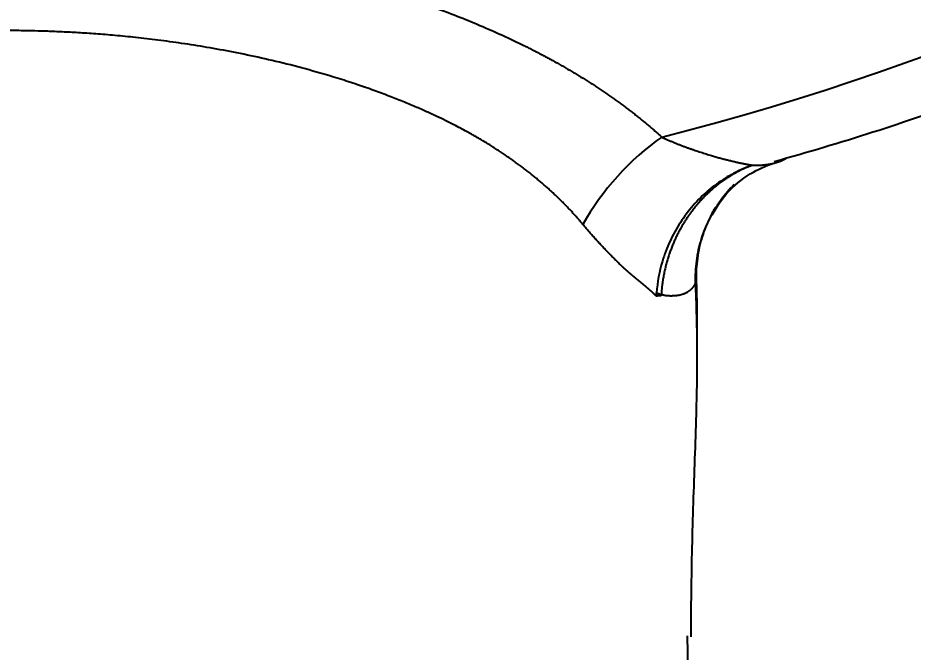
# Model space of a CAD drawing. Header units: millimetres. Extents: x 6110 to 6704, y -2661 to -1821.
# Drawn here: x 6338.106 to 6342.902, y -2183.097 to -2179.701 of the extents above; entities that cross this region are included whole.
import ezdxf

# ---------------------------------------------------------------- set-up
doc = ezdxf.new("R2010")
doc.units = ezdxf.units.MM
doc.header["$LTSCALE"] = 0.1
doc.linetypes.add('HIDDEN2', pattern=[4.7625, 3.175, -1.5875])
doc.layers.add('1', color=4, linetype='HIDDEN2', lineweight=13)
doc.layers.add('DIM', color=3, linetype='Continuous', lineweight=9)
doc.styles.get("Standard").update_dxf_attribs({"font": 'arial.ttf'})
doc.dimstyles.new('ISO-25', dxfattribs={"dimtxt": 2.5, "dimasz": 2.5, "dimexe": 1.25, "dimexo": 0.625, "dimtad": 1, "dimlfac": 5, "dimtxsty": 'Standard', "dimcen": 2.5, "dimadec": 0, "dimazin": 0, "dimtfac": 1, "dimtmove": 0, "dimatfit": 3, "dimfxl": 0, "dimarcsym": 0})

# ---------------------------------------------------------------- blocks, each defined once
blk = doc.blocks.new('*D85')
at = {"layer": 'Defpoints', "color": 0}
for p in [(6324.4599, -2027.3782), (6392.6916, -2027.3782), (6311.704, -2532.5418)]:
    blk.add_point(p, dxfattribs=at)
at = {"layer": 'DIM', "color": 0, "lineweight": -2}
for p, q in [((6325.0849, -2027.3782), (6393.9416, -2027.3782)), ((6392.6916, -2527.5418), (6392.6916, -2032.3782)), ((6312.329, -2532.5418), (6393.9416, -2532.5418))]:
    blk.add_line(p, q, dxfattribs=at)
at = {"layer": 'DIM', "color": 0}
for points in [[(6391.8583, -2032.3782), (6393.5249, -2032.3782), (6392.6916, -2027.3782)], [(6391.8583, -2527.5418), (6393.5249, -2527.5418), (6392.6916, -2532.5418)]]:
    blk.add_solid(points, dxfattribs=at)
at = {"layer": 'DIM', "color": 0, "insert": (6389.0618, -2279.96), "char_height": 5, "attachment_point": 5, "rotation": 90}
blk.add_mtext('2020,7', dxfattribs=at)
blk = doc.blocks.new('*D93')
at = {"layer": 'Defpoints', "color": 0}
for p in [(6325.0849, -2027.3782), (6402.037, -2595.9805), (6423.8203, -2595.9805)]:
    blk.add_point(p, dxfattribs=at)
at = {"layer": 'DIM', "color": 0, "lineweight": -2}
for p, q in [((6325.7099, -2027.3782), (6425.0703, -2027.3782)), ((6423.8203, -2032.3782), (6423.8203, -2590.9805)), ((6402.662, -2595.9805), (6425.0703, -2595.9805))]:
    blk.add_line(p, q, dxfattribs=at)
at = {"layer": 'DIM', "color": 0}
for points in [[(6422.9869, -2032.3782), (6424.6536, -2032.3782), (6423.8203, -2027.3782)], [(6422.9869, -2590.9805), (6424.6536, -2590.9805), (6423.8203, -2595.9805)]]:
    blk.add_solid(points, dxfattribs=at)
at = {"layer": 'DIM', "color": 0, "insert": (6420.1905, -2311.6794), "char_height": 5, "attachment_point": 5, "rotation": 90}
blk.add_mtext('2274,4', dxfattribs=at)

msp = doc.modelspace()

# ---------------------------------------------------------------- hatches: boundary and pattern name
at = {"layer": 'DIM'}
h = msp.add_hatch(dxfattribs=at)
h.set_pattern_fill('ANSI31', color=2)
edge = h.paths.add_edge_path()
edge.add_line((6619.6172, -2595.9805), (6619.6172, -1962.2056))
edge.add_line((6634.6172, -1966.1101), (6619.6172, -1966.1101))
edge.add_line((6634.6172, -2610.9805), (6634.6172, -1966.1101))
edge.add_line((6634.6172, -2610.9805), (6184.4567, -2610.9805))
edge.add_line((6619.6172, -2595.9805), (6184.4567, -2595.9805))
edge.add_line((6184.4567, -2610.9805), (6184.4567, -2595.9805))

# ---------------------------------------------------------------- linework, layer by layer
at = {"layer": '1', "color": 7, "linetype": 'Continuous', "lineweight": -3}
for centre, major_axis, ratio, start_param, end_param in [((6338.0093, -2168.8384), (13.1753, 0), 0.906308, 4.984867, 10.723113), ((6341.6022, -2180.8), (-0.5041, -0.5554), 0.504955, 4.286563, 5.154347)]:
    msp.add_ellipse(centre, major_axis=major_axis, ratio=ratio, start_param=start_param, end_param=end_param, dxfattribs=at)
for points, knots in [([(6342.1579, -2180.4694), (6342.5135, -2180.3711), (6343.2867, -2180.1238), (6344.4384, -2179.6306), (6345.6009, -2179.0042), (6346.6903, -2178.2758), (6347.6959, -2177.4538), (6348.6093, -2176.5462), (6349.4169, -2175.5601), (6350.0231, -2174.6672), (6350.3241, -2174.0922), (6350.4244, -2173.8833)], [0, 0, 0, 0, 0.098503, 0.217993, 0.337456, 0.45688, 0.576251, 0.695554, 0.814775, 0.933902, 1, 1, 1, 1]), ([(6339.6455, -2179.4445), (6339.6829, -2179.453), (6339.782, -2179.4764), (6339.9251, -2179.5138), (6340.0742, -2179.5571), (6340.205, -2179.5986), (6340.3332, -2179.6429), (6340.4587, -2179.69), (6340.5818, -2179.7402), (6340.7022, -2179.7933), (6340.7889, -2179.8347), (6340.8435, -2179.862), (6340.8672, -2179.874), (6340.8907, -2179.8862), (6340.9141, -2179.8984), (6340.9373, -2179.9108), (6340.9604, -2179.9233), (6340.9832, -2179.9359), (6341.006, -2179.9486), (6341.0285, -2179.9614), (6341.0509, -2179.9744), (6341.0731, -2179.9875), (6341.0952, -2180.0006), (6341.1171, -2180.0139), (6341.1388, -2180.0274), (6341.1603, -2180.0409), (6341.1817, -2180.0546), (6341.203, -2180.0684), (6341.224, -2180.0823), (6341.2449, -2180.0964), (6341.2656, -2180.1105), (6341.2861, -2180.1248), (6341.3065, -2180.1393), (6341.3267, -2180.1538), (6341.3467, -2180.1685), (6341.3665, -2180.1833), (6341.3862, -2180.1983), (6341.4057, -2180.2133), (6341.425, -2180.2285), (6341.4441, -2180.2439), (6341.4631, -2180.2594), (6341.4818, -2180.275), (6341.5004, -2180.2907), (6341.5188, -2180.3066), (6341.5371, -2180.3226), (6341.5491, -2180.3334), (6341.5551, -2180.3388)], [0, 0, 0, 0, 0.051341, 0.136615, 0.199305, 0.261503, 0.323305, 0.384808, 0.446108, 0.507303, 0.568491, 0.581049, 0.593583, 0.606095, 0.618586, 0.631056, 0.643506, 0.655938, 0.668351, 0.680747, 0.693127, 0.705491, 0.717841, 0.730176, 0.742499, 0.754811, 0.767111, 0.779401, 0.791682, 0.803954, 0.81622, 0.828479, 0.840733, 0.852982, 0.865228, 0.877472, 0.889714, 0.901956, 0.914198, 0.926443, 0.938689, 0.95094, 0.963195, 0.975456, 0.987724, 1, 1, 1, 1]), ([(6341.1332, -2180.8074), (6341.131, -2180.8049), (6341.1268, -2180.7998), (6341.1203, -2180.7921), (6341.1137, -2180.7845), (6341.1071, -2180.7768), (6341.1004, -2180.7691), (6341.0936, -2180.7615), (6341.0867, -2180.7538), (6341.0797, -2180.7461), (6341.0727, -2180.7384), (6341.0655, -2180.7307), (6341.0583, -2180.723), (6341.051, -2180.7153), (6341.0436, -2180.7076), (6341.0361, -2180.7), (6341.0285, -2180.6923), (6341.0208, -2180.6846), (6341.0131, -2180.6769), (6341.0052, -2180.6692), (6340.9973, -2180.6615), (6340.9893, -2180.6538), (6340.9811, -2180.6461), (6340.9729, -2180.6384), (6340.9646, -2180.6307), (6340.9562, -2180.623), (6340.9477, -2180.6153), (6340.9391, -2180.6076), (6340.9304, -2180.6), (6340.9216, -2180.5923), (6340.9127, -2180.5846), (6340.9037, -2180.577), (6340.8946, -2180.5693), (6340.8854, -2180.5617), (6340.8761, -2180.554), (6340.8667, -2180.5464), (6340.8572, -2180.5388), (6340.8476, -2180.5311), (6340.8379, -2180.5235), (6340.8281, -2180.5159), (6340.8182, -2180.5083), (6340.8082, -2180.5007), (6340.798, -2180.4932), (6340.7878, -2180.4856), (6340.7775, -2180.4781), (6340.7671, -2180.4705), (6340.7565, -2180.463), (6340.7459, -2180.4555), (6340.7351, -2180.448), (6340.7242, -2180.4405), (6340.7133, -2180.433), (6340.7022, -2180.4256), (6340.691, -2180.4181), (6340.6797, -2180.4107), (6340.6683, -2180.4033), (6340.6567, -2180.3959), (6340.6451, -2180.3886), (6340.6334, -2180.3812), (6340.6215, -2180.3739), (6340.6095, -2180.3666), (6340.5974, -2180.3593), (6340.5852, -2180.352), (6340.5729, -2180.3448), (6340.5605, -2180.3376), (6340.5479, -2180.3304), (6340.5353, -2180.3232), (6340.5225, -2180.3161), (6340.5035, -2180.3056), (6340.4764, -2180.291), (6340.4394, -2180.2718), (6340.3968, -2180.2505), (6340.3484, -2180.2273), (6340.2939, -2180.2022), (6340.2331, -2180.1756), (6340.1658, -2180.1475), (6340.0917, -2180.1183), (6340.0107, -2180.0882), (6339.9225, -2180.0574), (6339.827, -2180.0264), (6339.7076, -2179.9906), (6339.568, -2179.9528), (6339.4127, -2179.9157), (6339.2634, -2179.8844), (6339.1208, -2179.8584), (6338.9857, -2179.837), (6338.8582, -2179.8196), (6338.7389, -2179.8057), (6338.6279, -2179.7948), (6338.5253, -2179.7865), (6338.4312, -2179.7803), (6338.3455, -2179.7758), (6338.2683, -2179.7726), (6338.1995, -2179.7705), (6338.1389, -2179.7693), (6338.0865, -2179.7686), (6338.042, -2179.7683), (6337.996, -2179.7683), (6337.9395, -2179.7685), (6337.8632, -2179.7695), (6337.7667, -2179.772), (6337.6498, -2179.7767), (6337.5121, -2179.785), (6337.3537, -2179.798), (6337.1749, -2179.8173), (6336.9766, -2179.8449), (6336.7601, -2179.8827), (6336.5277, -2179.9327), (6336.3225, -2179.9867), (6336.154, -2180.0381), (6336.0301, -2180.08), (6335.9199, -2180.1207), (6335.8227, -2180.1596), (6335.7382, -2180.196), (6335.6655, -2180.2292), (6335.604, -2180.259), (6335.5533, -2180.2849), (6335.5149, -2180.3054), (6335.4855, -2180.3217), (6335.4617, -2180.3352), (6335.4382, -2180.3488), (6335.4152, -2180.3625), (6335.3926, -2180.3763), (6335.3704, -2180.3901), (6335.3487, -2180.404), (6335.3273, -2180.418), (6335.3063, -2180.432), (6335.2857, -2180.4461), (6335.2655, -2180.4603), (6335.2456, -2180.4745), (6335.2262, -2180.4887), (6335.2071, -2180.503), (6335.1884, -2180.5173), (6335.1701, -2180.5317), (6335.1521, -2180.5461), (6335.1345, -2180.5605), (6335.1173, -2180.5749), (6335.1004, -2180.5894), (6335.0838, -2180.6039), (6335.0676, -2180.6184), (6335.0517, -2180.6329), (6335.0362, -2180.6475), (6335.021, -2180.662), (6335.0061, -2180.6766), (6334.9915, -2180.6911), (6334.9773, -2180.7057), (6334.9633, -2180.7202), (6334.9497, -2180.7348), (6334.9364, -2180.7493), (6334.9233, -2180.7639), (6334.9106, -2180.7784), (6334.8981, -2180.7929), (6334.89, -2180.8027), (6334.886, -2180.8075)], [0, 0, 0, 0, 0.001588, 0.003185, 0.00479, 0.006403, 0.008025, 0.009655, 0.011293, 0.012941, 0.014596, 0.016261, 0.017934, 0.019615, 0.021306, 0.023006, 0.024714, 0.026432, 0.028158, 0.029894, 0.031639, 0.033393, 0.035156, 0.036929, 0.038711, 0.040503, 0.042305, 0.044116, 0.045936, 0.047766, 0.049607, 0.051456, 0.053316, 0.055186, 0.057066, 0.058956, 0.060856, 0.062766, 0.064686, 0.066616, 0.068557, 0.070508, 0.07247, 0.074442, 0.076425, 0.078418, 0.080421, 0.082436, 0.084461, 0.086497, 0.088544, 0.090601, 0.09267, 0.094749, 0.09684, 0.098941, 0.101054, 0.103178, 0.105313, 0.107459, 0.109616, 0.111785, 0.113966, 0.116157, 0.118361, 0.120575, 0.122802, 0.125039, 0.130476, 0.136781, 0.14397, 0.152055, 0.161052, 0.170974, 0.181838, 0.193655, 0.20644, 0.220202, 0.234949, 0.250685, 0.27491, 0.298078, 0.320122, 0.340988, 0.360643, 0.379068, 0.396251, 0.412187, 0.426875, 0.440324, 0.452542, 0.463542, 0.473341, 0.481958, 0.489423, 0.495757, 0.500969, 0.509037, 0.519886, 0.533599, 0.550251, 0.569899, 0.59258, 0.618297, 0.647011, 0.678643, 0.713056, 0.750043, 0.77117, 0.790408, 0.807778, 0.823313, 0.837051, 0.849037, 0.859311, 0.867914, 0.874881, 0.879093, 0.883263, 0.887393, 0.891482, 0.895529, 0.899537, 0.903505, 0.907432, 0.91132, 0.91517, 0.91898, 0.922752, 0.926487, 0.930184, 0.933845, 0.937469, 0.941058, 0.944611, 0.948128, 0.951612, 0.955061, 0.958477, 0.961859, 0.965208, 0.968525, 0.97181, 0.975063, 0.978285, 0.981477, 0.984638, 0.987769, 0.99087, 0.993942, 0.996985, 1, 1, 1, 1]), ([(6341.5551, -2180.3388), (6341.5577, -2180.34), (6341.563, -2180.3425), (6341.5709, -2180.3461), (6341.5788, -2180.3496), (6341.5867, -2180.3532), (6341.5946, -2180.3566), (6341.6025, -2180.3601), (6341.6104, -2180.3635), (6341.6183, -2180.3668), (6341.6263, -2180.3701), (6341.6342, -2180.3733), (6341.6422, -2180.3765), (6341.6501, -2180.3796), (6341.658, -2180.3827), (6341.666, -2180.3858), (6341.6739, -2180.3888), (6341.6819, -2180.3917), (6341.6922, -2180.3954), (6341.7049, -2180.3999), (6341.7198, -2180.4051), (6341.7346, -2180.4102), (6341.7493, -2180.4152), (6341.7638, -2180.42), (6341.7783, -2180.4247), (6341.7927, -2180.4293), (6341.807, -2180.4337), (6341.8204, -2180.4377), (6341.8329, -2180.4414), (6341.8445, -2180.4447), (6341.8558, -2180.4479), (6341.8668, -2180.451), (6341.8776, -2180.4539), (6341.8881, -2180.4566), (6341.8983, -2180.4593), (6341.9083, -2180.4618), (6341.9181, -2180.4642), (6341.9275, -2180.4665), (6341.9367, -2180.4687), (6341.9456, -2180.4707), (6341.9543, -2180.4727), (6341.9627, -2180.4745), (6341.9708, -2180.4762), (6341.9787, -2180.4779), (6341.9863, -2180.4794), (6341.9936, -2180.4808), (6342.0007, -2180.4822), (6342.0075, -2180.4835), (6342.014, -2180.4847), (6342.0203, -2180.4858), (6342.0263, -2180.4868), (6342.032, -2180.4878), (6342.0375, -2180.4887), (6342.041, -2180.4892), (6342.0427, -2180.4895)], [0, 0, 0, 0, 0.014639, 0.029287, 0.043943, 0.058607, 0.073279, 0.08796, 0.102649, 0.117345, 0.13205, 0.146764, 0.161485, 0.176215, 0.190953, 0.205699, 0.220453, 0.235216, 0.249987, 0.277892, 0.305763, 0.333602, 0.361409, 0.389185, 0.416931, 0.444648, 0.472337, 0.499999, 0.523283, 0.54623, 0.568842, 0.591118, 0.61306, 0.63467, 0.655949, 0.676897, 0.697518, 0.717811, 0.73778, 0.757426, 0.776751, 0.795758, 0.814447, 0.832823, 0.850888, 0.868644, 0.886095, 0.903244, 0.920094, 0.936649, 0.952913, 0.96889, 0.984584, 1, 1, 1, 1]), ([(6342.0427, -2180.4895), (6342.0444, -2180.4895), (6342.0478, -2180.4896), (6342.0528, -2180.4897), (6342.0577, -2180.4898), (6342.0626, -2180.4898), (6342.0674, -2180.4897), (6342.0721, -2180.4896), (6342.0768, -2180.4895), (6342.0815, -2180.4893), (6342.086, -2180.4891), (6342.0906, -2180.4888), (6342.095, -2180.4885), (6342.0994, -2180.4881), (6342.1037, -2180.4877), (6342.108, -2180.4873), (6342.1122, -2180.4868), (6342.1164, -2180.4863), (6342.1205, -2180.4858), (6342.1245, -2180.4852), (6342.1284, -2180.4846), (6342.1324, -2180.4839), (6342.1362, -2180.4832), (6342.14, -2180.4825), (6342.1437, -2180.4817), (6342.1474, -2180.4809), (6342.151, -2180.4801), (6342.1545, -2180.4793), (6342.158, -2180.4784), (6342.1615, -2180.4775), (6342.1648, -2180.4765), (6342.1681, -2180.4756), (6342.1714, -2180.4746), (6342.1746, -2180.4735), (6342.1777, -2180.4725), (6342.1808, -2180.4714), (6342.1881, -2180.4687), (6342.1992, -2180.4642), (6342.2131, -2180.4572), (6342.2214, -2180.452), (6342.2254, -2180.4494), (6342.2254, -2180.4494)], [0, 0, 0, 0, 0.023176, 0.046201, 0.069076, 0.091801, 0.114376, 0.136801, 0.159077, 0.181203, 0.20318, 0.225007, 0.246686, 0.268215, 0.289596, 0.310828, 0.331912, 0.352848, 0.373636, 0.394277, 0.41477, 0.435115, 0.455314, 0.475366, 0.495272, 0.515032, 0.534645, 0.554113, 0.573436, 0.592614, 0.611647, 0.630535, 0.64928, 0.667881, 0.686339, 0.704653, 0.722825, 0.819083, 0.911387, 0.999799, 1, 1, 1, 1]), ([(6342.0427, -2180.4895), (6342.0086, -2180.5011), (6341.9748, -2180.5157), (6341.9099, -2180.5496), (6341.8785, -2180.5691), (6341.8181, -2180.6132), (6341.7891, -2180.6378), (6341.7356, -2180.6907), (6341.7108, -2180.719), (6341.6649, -2180.7797), (6341.6438, -2180.8122), (6341.6069, -2180.8792), (6341.5909, -2180.9138), (6341.574, -2180.9584), (6341.5707, -2180.9674), (6341.5646, -2180.9856), (6341.5617, -2180.9948), (6341.5424, -2181.0592), (6341.5317, -2181.1164), (6341.5274, -2181.1741)], [0, 0, 0, 0, 0.124638, 0.124638, 0.249275, 0.249275, 0.374087, 0.374087, 0.498899, 0.498899, 0.623846, 0.623846, 0.748794, 0.748794, 0.780195, 0.780195, 0.811595, 0.811595, 1, 1, 1, 1]), ([(6342.0427, -2180.4895), (6342.0408, -2180.4902), (6342.037, -2180.4916), (6342.0314, -2180.4937), (6342.0257, -2180.4959), (6342.0201, -2180.4982), (6342.0144, -2180.5005), (6342.0088, -2180.5029), (6342.0031, -2180.5054), (6341.9975, -2180.5079), (6341.9919, -2180.5104), (6341.9862, -2180.5131), (6341.9806, -2180.5158), (6341.975, -2180.5185), (6341.9694, -2180.5213), (6341.9638, -2180.5242), (6341.9582, -2180.5272), (6341.9526, -2180.5302), (6341.947, -2180.5332), (6341.9415, -2180.5364), (6341.9359, -2180.5395), (6341.9304, -2180.5428), (6341.9249, -2180.5461), (6341.9194, -2180.5495), (6341.9139, -2180.5529), (6341.9084, -2180.5564), (6341.9029, -2180.56), (6341.8975, -2180.5636), (6341.8921, -2180.5673), (6341.8867, -2180.571), (6341.8813, -2180.5748), (6341.8759, -2180.5786), (6341.8706, -2180.5826), (6341.8652, -2180.5865), (6341.8599, -2180.5906), (6341.8547, -2180.5947), (6341.8494, -2180.5988), (6341.8442, -2180.603), (6341.839, -2180.6073), (6341.8339, -2180.6116), (6341.8287, -2180.616), (6341.8236, -2180.6205), (6341.8185, -2180.6249), (6341.8135, -2180.6295), (6341.8085, -2180.6341), (6341.8035, -2180.6388), (6341.7985, -2180.6435), (6341.7936, -2180.6483), (6341.7887, -2180.6531), (6341.7839, -2180.658), (6341.779, -2180.6629), (6341.7743, -2180.6679), (6341.7695, -2180.6729), (6341.7648, -2180.678), (6341.7601, -2180.6831), (6341.7555, -2180.6883), (6341.7509, -2180.6935), (6341.7464, -2180.6988), (6341.7419, -2180.7041), (6341.7374, -2180.7095), (6341.733, -2180.7149), (6341.7286, -2180.7203), (6341.7243, -2180.7258), (6341.72, -2180.7314), (6341.7157, -2180.737), (6341.7115, -2180.7426), (6341.7074, -2180.7483), (6341.7029, -2180.7545), (6341.6982, -2180.7612), (6341.6931, -2180.7686), (6341.6881, -2180.7761), (6341.683, -2180.7838), (6341.678, -2180.7917), (6341.6729, -2180.7999), (6341.6679, -2180.8081), (6341.6629, -2180.8166), (6341.658, -2180.8253), (6341.6531, -2180.8342), (6341.6482, -2180.8433), (6341.6434, -2180.8525), (6341.6386, -2180.862), (6341.6339, -2180.8716), (6341.6292, -2180.8814), (6341.6247, -2180.8915), (6341.6202, -2180.9017), (6341.6157, -2180.9121), (6341.6114, -2180.9227), (6341.6072, -2180.9334), (6341.6031, -2180.9444), (6341.5991, -2180.9555), (6341.5952, -2180.9668), (6341.5914, -2180.9783), (6341.5878, -2180.9899), (6341.5843, -2181.0017), (6341.5809, -2181.0137), (6341.5777, -2181.0258), (6341.5747, -2181.0381), (6341.5718, -2181.0505), (6341.569, -2181.063), (6341.5665, -2181.0757), (6341.5641, -2181.0885), (6341.5619, -2181.1015), (6341.5599, -2181.1145), (6341.5581, -2181.1277), (6341.5565, -2181.1409), (6341.5551, -2181.1543), (6341.5539, -2181.1677), (6341.5533, -2181.1767), (6341.553, -2181.1812)], [0, 0, 0, 0, 0.007141, 0.0143, 0.021479, 0.028676, 0.035891, 0.043124, 0.050374, 0.057643, 0.064928, 0.072231, 0.079551, 0.086887, 0.09424, 0.101608, 0.108993, 0.116393, 0.123809, 0.131239, 0.138685, 0.146145, 0.153619, 0.161107, 0.168609, 0.176124, 0.183653, 0.191194, 0.198748, 0.206314, 0.213892, 0.221481, 0.229082, 0.236694, 0.244317, 0.25195, 0.259593, 0.267245, 0.274907, 0.282579, 0.290259, 0.297947, 0.305643, 0.313347, 0.321059, 0.328777, 0.336503, 0.344234, 0.351972, 0.359715, 0.367464, 0.375217, 0.382975, 0.390737, 0.398504, 0.406273, 0.414046, 0.421822, 0.4296, 0.43738, 0.445161, 0.452944, 0.460728, 0.468513, 0.476297, 0.484082, 0.491866, 0.499649, 0.509344, 0.519201, 0.52922, 0.5394, 0.549741, 0.560242, 0.570901, 0.581717, 0.59269, 0.603819, 0.615101, 0.626536, 0.638122, 0.649857, 0.66174, 0.67377, 0.685944, 0.69826, 0.710716, 0.72331, 0.736041, 0.748904, 0.761899, 0.775022, 0.788272, 0.801644, 0.815136, 0.828746, 0.84247, 0.856305, 0.870247, 0.884295, 0.898443, 0.912688, 0.927028, 0.941457, 0.955973, 0.970571, 0.985248, 1, 1, 1, 1]), ([(6341.8258, -2180.7553), (6341.8525, -2180.706), (6341.9159, -2180.6154), (6342.0401, -2180.5234), (6342.1279, -2180.4864), (6342.1712, -2180.4747)], [0, 0, 0, 0, 0.325941, 0.684043, 1, 1, 1, 1]), ([(6341.9429, -2180.5938), (6341.9179, -2180.6191), (6341.8948, -2180.6462), (6341.8677, -2180.6831), (6341.8619, -2180.6913), (6341.8507, -2180.7079), (6341.8453, -2180.7162), (6341.8296, -2180.7416), (6341.82, -2180.7588), (6341.7931, -2180.8116), (6341.7782, -2180.848), (6341.7634, -2180.8953), (6341.7606, -2180.9048), (6341.7555, -2180.9241), (6341.7531, -2180.9338), (6341.7467, -2180.9628), (6341.7433, -2180.9823), (6341.7355, -2181.041), (6341.7336, -2181.0805), (6341.7352, -2181.1205)], [0, 0, 0, 0, 0.18261, 0.18261, 0.233697, 0.233697, 0.284783, 0.284783, 0.386957, 0.386957, 0.591305, 0.591305, 0.642392, 0.642392, 0.693479, 0.693479, 0.795652, 0.795652, 1, 1, 1, 1]), ([(6341.8459, -2180.7111), (6341.8455, -2180.7119), (6341.845, -2180.7127), (6341.8343, -2180.7303), (6341.8247, -2180.7474), (6341.7984, -2180.7998), (6341.7837, -2180.836), (6341.7689, -2180.8829), (6341.7662, -2180.8923), (6341.7611, -2180.9114), (6341.7587, -2180.921), (6341.7523, -2180.9497), (6341.7488, -2180.969), (6341.7408, -2181.0271), (6341.7386, -2181.0663), (6341.7399, -2181.1059)], [0, 0, 0, 0, 0.006669, 0.006669, 0.148574, 0.148574, 0.432383, 0.432383, 0.503335, 0.503335, 0.574287, 0.574287, 0.716191, 0.716191, 1, 1, 1, 1]), ([(6341.5264, -2181.1915), (6341.5258, -2181.1909), (6341.5246, -2181.1895), (6341.5226, -2181.1876), (6341.5206, -2181.1855), (6341.5186, -2181.1835), (6341.5165, -2181.1815), (6341.5144, -2181.1795), (6341.5122, -2181.1774), (6341.51, -2181.1754), (6341.5078, -2181.1733), (6341.5056, -2181.1713), (6341.5033, -2181.1692), (6341.501, -2181.1671), (6341.4987, -2181.1651), (6341.4964, -2181.163), (6341.494, -2181.1609), (6341.4917, -2181.1589), (6341.4893, -2181.1568), (6341.4869, -2181.1547), (6341.4845, -2181.1527), (6341.4821, -2181.1506), (6341.4797, -2181.1485), (6341.4772, -2181.1464), (6341.4748, -2181.1444), (6341.4723, -2181.1423), (6341.4699, -2181.1402), (6341.4674, -2181.1381), (6341.4649, -2181.1361), (6341.4624, -2181.134), (6341.4599, -2181.1319), (6341.4574, -2181.1298), (6341.4549, -2181.1277), (6341.4524, -2181.1257), (6341.4498, -2181.1236), (6341.4473, -2181.1215), (6341.4448, -2181.1194), (6341.4422, -2181.1173), (6341.4397, -2181.1152), (6341.4372, -2181.1132), (6341.4346, -2181.1111), (6341.4321, -2181.109), (6341.4295, -2181.1069), (6341.427, -2181.1048), (6341.4244, -2181.1027), (6341.4219, -2181.1006), (6341.4194, -2181.0986), (6341.4168, -2181.0965), (6341.4143, -2181.0944), (6341.4118, -2181.0923), (6341.4092, -2181.0902), (6341.4067, -2181.0881), (6341.4042, -2181.086), (6341.4017, -2181.0839), (6341.3992, -2181.0818), (6341.3967, -2181.0797), (6341.3942, -2181.0776), (6341.3917, -2181.0755), (6341.3893, -2181.0734), (6341.3868, -2181.0713), (6341.3844, -2181.0692), (6341.3819, -2181.0671), (6341.3795, -2181.065), (6341.3771, -2181.0629), (6341.3747, -2181.0608), (6341.3723, -2181.0587), (6341.3699, -2181.0566), (6341.3675, -2181.0545), (6341.3652, -2181.0524), (6341.3628, -2181.0503), (6341.3605, -2181.0482), (6341.3582, -2181.0461), (6341.3559, -2181.044), (6341.3536, -2181.0419), (6341.3514, -2181.0397), (6341.3491, -2181.0376), (6341.3451, -2181.0338), (6341.3394, -2181.0282), (6341.3317, -2181.0209), (6341.324, -2181.0134), (6341.3163, -2181.0057), (6341.3084, -2180.998), (6341.3005, -2180.9901), (6341.2925, -2180.9821), (6341.2845, -2180.974), (6341.2764, -2180.9658), (6341.2683, -2180.9575), (6341.2601, -2180.949), (6341.2518, -2180.9404), (6341.2435, -2180.9317), (6341.2352, -2180.9229), (6341.2269, -2180.9139), (6341.2185, -2180.9048), (6341.21, -2180.8956), (6341.2016, -2180.8863), (6341.1931, -2180.8769), (6341.1846, -2180.8673), (6341.176, -2180.8577), (6341.1675, -2180.8479), (6341.1589, -2180.8379), (6341.1503, -2180.8279), (6341.1418, -2180.8177), (6341.136, -2180.8109), (6341.1332, -2180.8074)], [0, 0, 0, 0, 0.007498, 0.015009, 0.02253, 0.030058, 0.037589, 0.04512, 0.052646, 0.060166, 0.067675, 0.07517, 0.082648, 0.090106, 0.097542, 0.104955, 0.112346, 0.119714, 0.127059, 0.134379, 0.141676, 0.148948, 0.156195, 0.163417, 0.170613, 0.177783, 0.184927, 0.192043, 0.199133, 0.206195, 0.213229, 0.220235, 0.227211, 0.234159, 0.241078, 0.247966, 0.254824, 0.261652, 0.268448, 0.275214, 0.281947, 0.288648, 0.295317, 0.301953, 0.308556, 0.315125, 0.32166, 0.328161, 0.334627, 0.341059, 0.347455, 0.353815, 0.360139, 0.366427, 0.372678, 0.378892, 0.385069, 0.391209, 0.39731, 0.403373, 0.409397, 0.415383, 0.421329, 0.427236, 0.433104, 0.438931, 0.444718, 0.450465, 0.456171, 0.461836, 0.46746, 0.473043, 0.478584, 0.484083, 0.48954, 0.494955, 0.500327, 0.518548, 0.536856, 0.555249, 0.573727, 0.592291, 0.610939, 0.629672, 0.648487, 0.667384, 0.68636, 0.705416, 0.724549, 0.743758, 0.763043, 0.782402, 0.801834, 0.821338, 0.840913, 0.860559, 0.880275, 0.90006, 0.919913, 0.939834, 0.959823, 0.979878, 1, 1, 1, 1]), ([(6341.7352, -2181.1205), (6341.7349, -2181.1212), (6341.7344, -2181.1225), (6341.7335, -2181.1245), (6341.7326, -2181.1264), (6341.7316, -2181.1283), (6341.7306, -2181.1302), (6341.7296, -2181.1321), (6341.7286, -2181.1339), (6341.7275, -2181.1357), (6341.7264, -2181.1374), (6341.7252, -2181.1391), (6341.7241, -2181.1408), (6341.7229, -2181.1425), (6341.7217, -2181.1442), (6341.7204, -2181.1458), (6341.7191, -2181.1474), (6341.7178, -2181.1489), (6341.7165, -2181.1505), (6341.7151, -2181.152), (6341.7137, -2181.1534), (6341.7122, -2181.1549), (6341.7108, -2181.1563), (6341.7092, -2181.1577), (6341.7077, -2181.1591), (6341.7061, -2181.1604), (6341.7045, -2181.1618), (6341.7028, -2181.1631), (6341.7011, -2181.1643), (6341.6994, -2181.1656), (6341.6976, -2181.1668), (6341.6958, -2181.168), (6341.694, -2181.1691), (6341.6921, -2181.1703), (6341.6901, -2181.1714), (6341.6881, -2181.1725), (6341.6861, -2181.1736), (6341.684, -2181.1746), (6341.6819, -2181.1756), (6341.6797, -2181.1766), (6341.6775, -2181.1776), (6341.6752, -2181.1785), (6341.6729, -2181.1795), (6341.6705, -2181.1804), (6341.6681, -2181.1812), (6341.6656, -2181.1821), (6341.6631, -2181.1829), (6341.6598, -2181.1839), (6341.6558, -2181.1851), (6341.6509, -2181.1862), (6341.6457, -2181.1872), (6341.6404, -2181.1881), (6341.6347, -2181.1888), (6341.6289, -2181.1894), (6341.6227, -2181.1898), (6341.6163, -2181.1901), (6341.6104, -2181.1903), (6341.6051, -2181.1904), (6341.6007, -2181.1903), (6341.5963, -2181.1902), (6341.5921, -2181.1901), (6341.5881, -2181.1898), (6341.5841, -2181.1895), (6341.5803, -2181.1891), (6341.5767, -2181.1886), (6341.5732, -2181.188), (6341.5699, -2181.1873), (6341.5667, -2181.1866), (6341.5637, -2181.1858), (6341.5608, -2181.1848), (6341.5581, -2181.1838), (6341.5555, -2181.1826), (6341.5538, -2181.1817), (6341.553, -2181.1813)], [0, 0, 0, 0, 0.008377, 0.016841, 0.025394, 0.034039, 0.042778, 0.05161, 0.060539, 0.069565, 0.07869, 0.087913, 0.097237, 0.106663, 0.116192, 0.125827, 0.13557, 0.145421, 0.155384, 0.165459, 0.175648, 0.185953, 0.196376, 0.206918, 0.217582, 0.228368, 0.239278, 0.250315, 0.261479, 0.272773, 0.284198, 0.295755, 0.307447, 0.319274, 0.33124, 0.343344, 0.35559, 0.367978, 0.38051, 0.393188, 0.406014, 0.41899, 0.432116, 0.445395, 0.458829, 0.47242, 0.486168, 0.500076, 0.524761, 0.550166, 0.57631, 0.60321, 0.630885, 0.659351, 0.688618, 0.718689, 0.749565, 0.770388, 0.790549, 0.810038, 0.828845, 0.84696, 0.864378, 0.881092, 0.897097, 0.91239, 0.926968, 0.940831, 0.953983, 0.966452, 0.978265, 0.989442, 1, 1, 1, 1]), ([(6341.7352, -2181.1205), (6341.7368, -2181.1593), (6341.7381, -2181.1982), (6341.7405, -2181.2762), (6341.7415, -2181.3152), (6341.7429, -2181.3933), (6341.7434, -2181.4325), (6341.7439, -2181.5108), (6341.7438, -2181.55), (6341.7432, -2181.6285), (6341.7426, -2181.6677), (6341.7411, -2181.7463), (6341.7401, -2181.7856), (6341.7369, -2181.9037), (6341.7342, -2181.9825), (6341.7288, -2182.1405), (6341.7261, -2182.2197), (6341.721, -2182.3782), (6341.7187, -2182.4577), (6341.715, -2182.6169), (6341.7135, -2182.6966), (6341.7115, -2182.8564), (6341.7109, -2182.9363), (6341.7109, -2183.0164)], [0, 0, 0, 0, 0.0625, 0.0625, 0.125, 0.125, 0.1875, 0.1875, 0.25, 0.25, 0.3125, 0.3125, 0.375, 0.375, 0.5, 0.5, 0.625, 0.625, 0.75, 0.75, 0.875, 0.875, 1, 1, 1, 1]), ([(6341.7399, -2181.1059), (6341.7411, -2181.1449), (6341.7421, -2181.184), (6341.7434, -2181.2623), (6341.7438, -2181.3015), (6341.7438, -2181.3547), (6341.7437, -2181.3686), (6341.7436, -2181.3826)], [0, 0, 0, 0, 0.424493, 0.424493, 0.848986, 0.848986, 1, 1, 1, 1]), ([(6341.553, -2181.1885), (6341.5522, -2181.1886), (6341.5507, -2181.1887), (6341.5483, -2181.1888), (6341.5459, -2181.1889), (6341.5434, -2181.189), (6341.541, -2181.189), (6341.5388, -2181.1891), (6341.5368, -2181.1893), (6341.5351, -2181.1896), (6341.5336, -2181.19), (6341.5322, -2181.1903), (6341.5309, -2181.1907), (6341.5294, -2181.191), (6341.528, -2181.1913), (6341.5269, -2181.1914), (6341.5264, -2181.1915)], [0, 0, 0, 0, 0.073744, 0.148629, 0.22474, 0.301536, 0.377893, 0.452665, 0.524794, 0.5941, 0.661586, 0.72824, 0.794973, 0.862462, 0.930803, 1, 1, 1, 1]), ([(6341.5274, -2181.1741), (6341.5293, -2181.1746), (6341.531, -2181.1752), (6341.5344, -2181.1764), (6341.5361, -2181.177), (6341.5405, -2181.1782), (6341.5429, -2181.1788), (6341.5467, -2181.1798), (6341.5486, -2181.1802), (6341.5505, -2181.1807), (6341.5518, -2181.181), (6341.5524, -2181.1811), (6341.553, -2181.1813)], [0, 0, 0, 0, 0.25, 0.25, 0.5, 0.5, 0.75, 0.75, 0.875, 0.9375, 0.9375, 1, 1, 1, 1]), ([(6341.6995, -2206.651), (6341.6995, -2204.6809), (6341.6994, -2202.7108), (6341.6991, -2198.7705), (6341.6989, -2196.8004), (6341.6984, -2192.8602), (6341.698, -2190.89), (6341.6971, -2187.9348), (6341.6968, -2186.9498), (6341.6957, -2184.9797), (6341.6951, -2183.9946), (6341.6941, -2183.0095)], [0, 0, 0, 0, 0.25, 0.25, 0.5, 0.5, 0.75, 0.75, 0.875, 0.875, 1, 1, 1, 1])]:
    msp.add_open_spline(points, degree=3, knots=knots, dxfattribs=at)
for points in [[(6341.5264, -2181.1915), (6341.5267, -2181.1857), (6341.527, -2181.1799), (6341.5274, -2181.1741)], [(6341.553, -2181.1813), (6341.553, -2181.1837), (6341.553, -2181.1861), (6341.553, -2181.1885)]]:
    msp.add_open_spline(points, degree=3, dxfattribs=at)

# ---------------------------------------------------------------- dimensions: what is measured, and where the dimension line sits
at = {"layer": 'DIM'}
for base, p1, p2, picture, middle in [((6392.6916, -2027.3782), (6311.704, -2532.5418), (6324.4599, -2027.3782), '*D85', (6389.0618, -2279.96)), ((6423.8203, -2595.9805), (6325.0849, -2027.3782), (6402.037, -2595.9805), '*D93', (6420.1905, -2311.6794))]:
    dim = msp.add_linear_dim(base=base, p1=p1, p2=p2, angle=90, dimstyle='ISO-25', override={"dimtxt": 5, "dimasz": 5, "dimdec": 1, "dimlfac": 4, "dimadec": 1, "dimtdec": 1, "dimfxl": 1.25, "dimtfill": 1}, dxfattribs=at)
    dim.commit()
    dim.dimension.update_dxf_attribs({"geometry": picture, "text_midpoint": middle})

doc.saveas('drawing.dxf')
